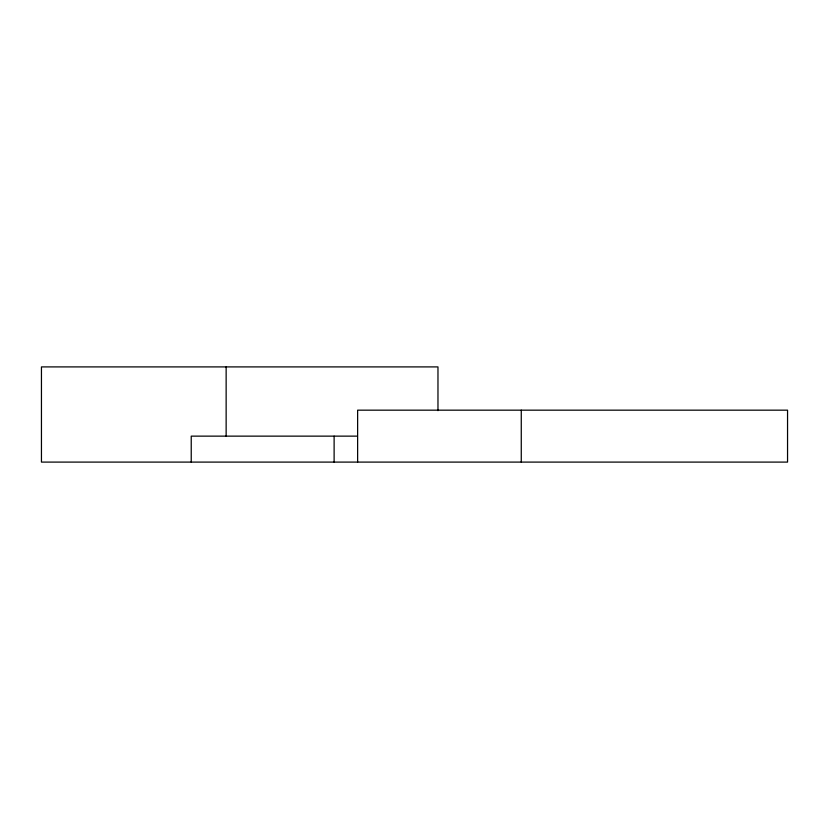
<?xml version="1.0" encoding="UTF-8"?>
<svg xmlns="http://www.w3.org/2000/svg" width="829" height="829" viewBox="0 0 829 829"><rect width="100%" height="100%" fill="white"/><g stroke="black" fill="none" stroke-linecap="round" stroke-linejoin="round"><path stroke-width="1.24" d="M357.444 436.137L191.23 436.137L191.23 462.095M521.265 410.168L521.265 462.095M437.971 410.645L437.971 366.905L41.45 366.905L41.45 462.095L787.55 462.095L787.55 410.168L357.631 410.168L357.631 462.095M334.118 436.137L334.118 462.095M226.141 366.905L226.141 436.137"/></g></svg>
